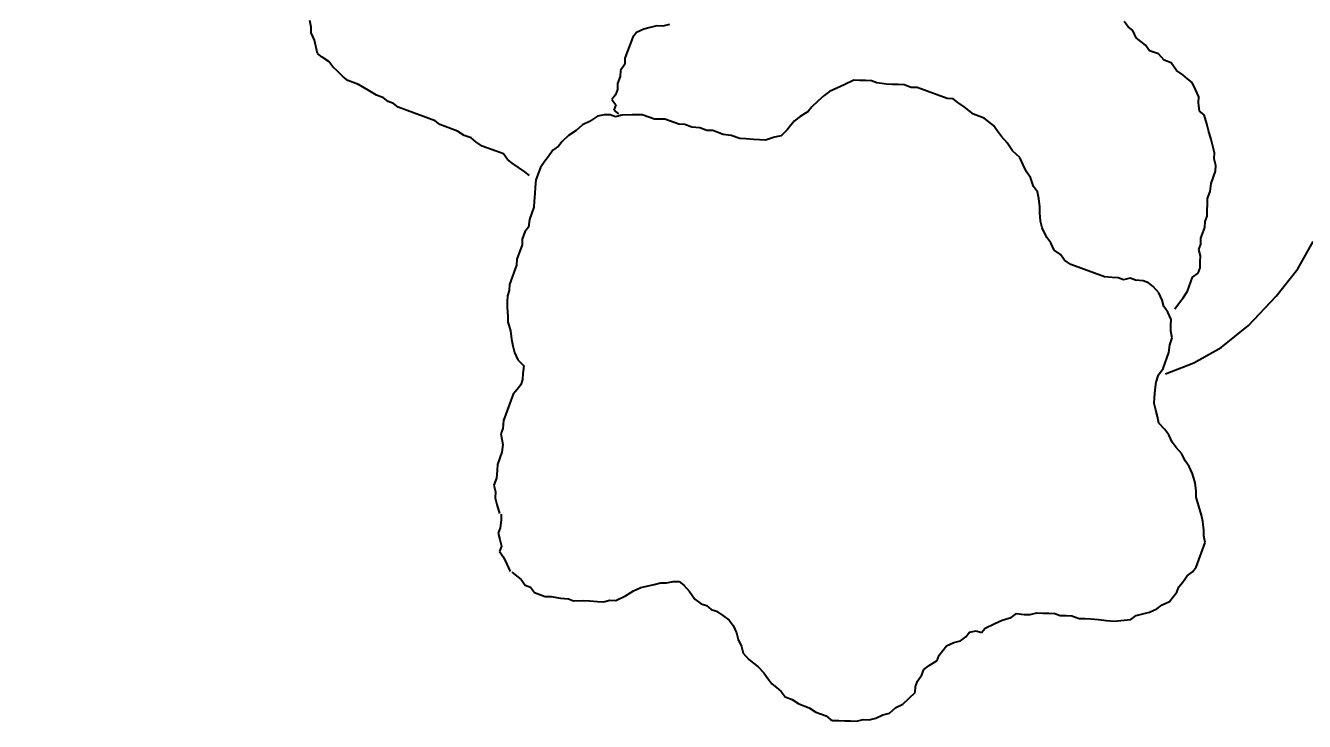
# Model space of a CAD drawing. Header units: millimetres. Extents: x 322668 to 332469, y 13187 to 20117.
# Drawn here: x 328864.64 to 328912.13, y 17567.45 to 17593.29 of the extents above; entities that cross this region are included whole.
import ezdxf

# ---------------------------------------------------------------- set-up
doc = ezdxf.new("R2010")
doc.units = ezdxf.units.MM
doc.header["$LTSCALE"] = 50
doc.header["$MEASUREMENT"] = 0
doc.header["$PDMODE"] = 3
doc.header["$PDSIZE"] = -0.5
doc.layers.get('0').update_dxf_attribs({"linetype": 'CONTINUOUS'})
doc.layers.get('DEFPOINTS').update_dxf_attribs({"linetype": 'CONTINUOUS'})
doc.layers.add('MIM_OLCU-DIS', color=1, linetype='CONTINUOUS')
doc.styles.add('OLCU', font='TSIMPLEX.SHX', dxfattribs={"width": 0.7})
doc.dimstyles.new('200-OLCU-DIŞ', dxfattribs={"dimtxt": 30, "dimasz": 10, "dimexe": 0, "dimexo": 0, "dimgap": 10, "dimtad": 1, "dimdec": 1, "dimdsep": 46, "dimtxsty": 'OLCU', "dimblk1": 'DOT', "dimblk2": 'DOT', "dimsah": 1, "dimcen": 0, "dimclrd": 7, "dimclre": 7, "dimclrt": 4, "dimadec": 0, "dimazin": 0, "dimtfac": 1, "dimtdec": 1, "dimtix": 1, "dimtmove": 2, "dimatfit": 3, "dimldrblk": 'DOT', "dimfxl": 0, "dimtolj": 1, "dimarcsym": 0})

# ---------------------------------------------------------------- blocks, each defined once
blk = doc.blocks.new('_DOT')
at = {"color": 0, "linetype": 'ByBlock'}
blk.add_line((-0.5, 0), (-1, 0), dxfattribs=at)
at = {"color": 0, "linetype": 'ByBlock', "const_width": 0.5}
blk.add_lwpolyline([(-0.25, 0, 1), (0.25, 0, 1)], format="xyb", close=True, dxfattribs=at)
blk = doc.blocks.new('*D159')
at = {"layer": 'DEFPOINTS', "color": 0}
for p in [(329577.746, 18407.964, -57.501), (327588.544, 14892.995), (330092.587, 14892.995)]:
    blk.add_point(p, dxfattribs=at)
at = {"layer": 'MIM_OLCU-DIS', "color": 7, "lineweight": -2}
for p, q in [((330052.834, 18407.964), (330092.587, 18407.964)), ((330092.587, 18397.964), (330092.587, 14902.995)), ((330052.587, 14892.995), (330092.587, 14892.995))]:
    blk.add_line(p, q, dxfattribs=at)
at = {"layer": 'MIM_OLCU-DIS', "color": 7, "lineweight": -2, "xscale": 10, "yscale": 10, "zscale": 10}
for p, rotation in [((330092.587, 18407.964), 90), ((330092.587, 14892.995), 270)]:
    blk.add_blockref('_DOT', p, dxfattribs=dict(at, rotation=rotation))
at = {"layer": 'MIM_OLCU-DIS', "color": 4, "insert": (330067.587, 16650.479), "char_height": 30, "attachment_point": 5, "rotation": 90, "style": 'OLCU'}
blk.add_mtext('\\A1;3515', dxfattribs=at)
blk = doc.blocks.new('İNSAN-1')
for p, q in [((2.11, 43.233), (1.865, 43.174)), ((2.331, 43.226), (2.11, 43.233)), ((2.576, 43.284), (2.331, 43.226)), ((2.797, 43.278), (2.576, 43.284)), ((3.018, 43.271), (2.797, 43.278)), ((3.239, 43.264), (3.018, 43.271)), ((3.461, 43.257), (3.239, 43.264)), ((3.526, 43.233), (3.461, 43.257)), ((3.699, 43.095), (3.526, 43.233)), ((1.122, 42.777), (0.853, 42.652)), ((1.35, 42.991), (1.122, 42.777)), ((1.595, 43.05), (1.35, 42.991)), ((1.865, 43.174), (1.595, 43.05)), ((4.093, 42.95), (3.699, 43.095)), ((4.331, 42.787), (4.093, 42.95)), ((4.725, 42.642), (4.331, 42.787)), ((0.625, 42.438), (0.397, 42.224)), ((0.853, 42.652), (0.625, 42.438)), ((4.963, 42.48), (4.725, 42.642)), ((5.226, 42.384), (4.963, 42.48)), ((5.375, 42.18), (5.226, 42.384)), ((0.318, 41.806), (0.156, 41.568)), ((0.39, 42.003), (0.318, 41.806)), ((0.397, 42.224), (0.39, 42.003)), ((5.547, 42.042), (5.375, 42.18)), ((5.72, 41.904), (5.547, 42.042)), ((5.869, 41.7), (5.72, 41.904)), ((0.083, 41.371), (-0.12, 41.223)), ((0.156, 41.568), (0.083, 41.371)), ((6.017, 41.496), (5.869, 41.7)), ((6.232, 41.268), (6.017, 41.496)), ((-0.414, 41.033), (-0.486, 40.836)), ((-0.12, 41.223), (-0.414, 41.033)), ((6.404, 41.13), (6.232, 41.268)), ((6.577, 40.992), (6.404, 41.13)), ((6.791, 40.764), (6.577, 40.992)), ((-1.032, 40.367), (-1.277, 40.308)), ((-0.763, 40.491), (-1.032, 40.367)), ((-0.625, 40.664), (-0.763, 40.491)), ((-0.486, 40.836), (-0.625, 40.664)), ((6.85, 40.519), (6.791, 40.764)), ((6.975, 40.25), (6.85, 40.519)), ((-2.061, 40), (-2.199, 39.828)), ((-1.864, 39.928), (-2.061, 40)), ((-1.619, 39.987), (-1.864, 39.928)), ((-1.481, 40.159), (-1.619, 39.987)), ((-1.277, 40.308), (-1.481, 40.159)), ((7.033, 40.005), (6.975, 40.25)), ((7.158, 39.735), (7.033, 40.005)), ((-7.608, 39.51), (-7.812, 39.361)), ((-6.986, 39.579), (-7.608, 39.51)), ((-6.7, 39.548), (-6.986, 39.579)), ((-6.413, 39.517), (-6.7, 39.548)), ((-6.126, 39.486), (-6.413, 39.517)), ((-5.905, 39.479), (-6.126, 39.486)), ((-5.684, 39.472), (-5.905, 39.479)), ((-5.422, 39.375), (-5.684, 39.472)), ((-3.163, 39.438), (-3.366, 39.289)), ((-2.828, 39.538), (-3.163, 39.438)), ((-2.558, 39.662), (-2.828, 39.538)), ((-2.199, 39.828), (-2.558, 39.662)), ((7.307, 39.532), (7.158, 39.735)), ((7.545, 39.369), (7.307, 39.532)), ((-8.775, 38.971), (-9.045, 38.847)), ((-8.572, 39.119), (-8.775, 38.971)), ((-8.302, 39.244), (-8.572, 39.119)), ((-8.057, 39.302), (-8.302, 39.244)), ((-7.812, 39.361), (-8.057, 39.302)), ((-5.201, 39.368), (-5.422, 39.375)), ((-4.98, 39.361), (-5.201, 39.368)), ((-4.783, 39.289), (-4.98, 39.361)), ((-4.562, 39.282), (-4.783, 39.289)), ((-4.341, 39.275), (-4.562, 39.282)), ((-4.119, 39.268), (-4.341, 39.275)), ((-3.874, 39.327), (-4.119, 39.268)), ((-3.653, 39.32), (-3.874, 39.327)), ((-3.366, 39.289), (-3.653, 39.32)), ((7.783, 39.207), (7.545, 39.369)), ((7.98, 39.135), (7.783, 39.207)), ((8.153, 38.997), (7.98, 39.135)), ((8.35, 38.924), (8.153, 38.997)), ((-9.321, 38.501), (-9.393, 38.304)), ((-9.183, 38.674), (-9.321, 38.501)), ((-9.045, 38.847), (-9.183, 38.674)), ((8.588, 38.762), (8.35, 38.924)), ((8.778, 38.468), (8.588, 38.762)), ((8.993, 38.241), (8.778, 38.468)), ((11.151, 38.638), (10.858, 38.448)), ((11.51, 38.804), (11.151, 38.638)), ((11.732, 38.797), (11.51, 38.804)), ((11.977, 38.855), (11.732, 38.797)), ((12.198, 38.849), (11.977, 38.855)), ((12.484, 38.818), (12.198, 38.849)), ((12.706, 38.811), (12.484, 38.818)), ((13.082, 38.821), (12.706, 38.811)), ((13.279, 38.749), (13.082, 38.821)), ((13.566, 38.717), (13.279, 38.749)), ((13.918, 38.662), (13.566, 38.717)), ((14.139, 38.655), (13.918, 38.662)), ((14.533, 38.51), (14.139, 38.655)), ((14.682, 38.307), (14.533, 38.51)), ((-9.532, 38.132), (-9.694, 37.894)), ((-9.393, 38.304), (-9.532, 38.132)), ((9.165, 38.102), (8.993, 38.241)), ((9.386, 38.096), (9.165, 38.102)), ((9.632, 38.154), (9.386, 38.096)), ((9.853, 38.147), (9.632, 38.154)), ((10.098, 38.206), (9.853, 38.147)), ((10.588, 38.324), (10.098, 38.206)), ((10.858, 38.448), (10.588, 38.324)), ((14.878, 38.234), (14.682, 38.307)), ((15.027, 38.031), (14.878, 38.234)), ((15.2, 37.892), (15.027, 38.031)), ((-10.036, 37.572), (-10.374, 36.654)), ((-9.897, 37.745), (-10.036, 37.572)), ((-9.694, 37.894), (-9.897, 37.745)), ((15.373, 37.754), (15.2, 37.892)), ((15.563, 37.461), (15.438, 37.73)), ((15.687, 37.192), (15.563, 37.461)), ((15.836, 36.988), (15.687, 37.192)), ((-10.374, 36.654), (-10.315, 36.409)), ((15.763, 36.791), (15.836, 36.988)), ((15.822, 36.546), (15.763, 36.791)), ((-10.315, 36.409), (-10.322, 36.188)), ((-10.322, 36.188), (-10.287, 35.877)), ((15.778, 35.817), (15.808, 36.104)), ((15.808, 36.104), (15.881, 36.301)), ((15.881, 36.301), (15.822, 36.546)), ((-10.287, 35.877), (-10.228, 35.632)), ((-10.228, 35.632), (-10.128, 35.297)), ((15.771, 35.596), (15.778, 35.817)), ((-10.128, 35.297), (-10.028, 34.962)), ((15.937, 35.237), (15.836, 35.572)), ((15.995, 34.992), (15.937, 35.237)), ((-10.028, 34.962), (-10.034, 34.741)), ((-10.034, 34.741), (-10, 34.43)), ((15.989, 34.771), (15.995, 34.992)), ((16.047, 34.526), (15.989, 34.771)), ((-10, 34.43), (-9.899, 34.096)), ((15.92, 33.977), (15.951, 34.264)), ((15.951, 34.264), (16.047, 34.526)), ((-9.899, 34.096), (-9.775, 33.826)), ((-9.775, 33.826), (-9.626, 33.623)), ((15.744, 33.297), (15.913, 33.756)), ((15.913, 33.756), (15.92, 33.977)), ((-9.626, 33.623), (-9.502, 33.353)), ((-9.502, 33.353), (-9.288, 33.125)), ((15.713, 33.01), (15.744, 33.297)), ((-9.288, 33.125), (-9.139, 32.922)), ((-9.139, 32.922), (-9.015, 32.652)), ((15.789, 32.61), (15.713, 33.01)), ((-9.015, 32.652), (-8.866, 32.449)), ((-8.866, 32.449), (-8.652, 32.221)), ((15.686, 32.126), (15.717, 32.413)), ((15.717, 32.413), (15.789, 32.61)), ((-8.652, 32.221), (-8.593, 31.976)), ((-8.593, 31.976), (-8.534, 31.731)), ((15.324, 31.142), (15.686, 32.126)), ((-8.534, 31.731), (-8.475, 31.485)), ((-8.475, 31.485), (-8.482, 31.264)), ((-8.513, 30.978), (-8.544, 30.691)), ((-8.482, 31.264), (-8.513, 30.978)), ((15.047, 30.797), (15.185, 30.97)), ((15.185, 30.97), (15.324, 31.142)), ((-8.641, 30.429), (-8.803, 30.191)), ((-8.544, 30.691), (-8.641, 30.429)), ((14.968, 30.379), (14.975, 30.6)), ((14.975, 30.6), (15.047, 30.797)), ((-9.95, 29.979), (-10.967, 29.41)), ((-8.893, 30.385), (-9.95, 29.979)), ((-8.803, 30.191), (-9.02, 29.6)), ((14.937, 30.093), (14.968, 30.379)), ((15.151, 29.865), (14.937, 30.093)), ((-9.02, 29.6), (-9.051, 29.314)), ((15.276, 29.596), (15.151, 29.865)), ((15.335, 29.35), (15.276, 29.596)), ((-10.967, 29.41), (-11.983, 28.597)), ((-9.051, 29.314), (-9.148, 29.051)), ((-9.148, 29.051), (-9.089, 28.806)), ((15.394, 29.105), (15.335, 29.35)), ((15.428, 28.795), (15.394, 29.105)), ((-11.983, 28.597), (-12.999, 27.5)), ((-9.096, 28.585), (-9.102, 28.364)), ((-9.089, 28.806), (-9.096, 28.585)), ((15.529, 28.46), (15.428, 28.795)), ((-9.102, 28.364), (-8.978, 28.095)), ((-8.978, 28.095), (-8.829, 27.891)), ((15.522, 28.239), (15.529, 28.46)), ((15.556, 27.928), (15.522, 28.239)), ((-9.548, 27.56), (-9.71, 27.321)), ((-9.41, 27.732), (-9.548, 27.56)), ((-9.247, 27.971), (-9.41, 27.732)), ((-8.829, 27.891), (-8.771, 27.646)), ((-8.771, 27.646), (-8.646, 27.377)), ((15.543, 27.486), (15.55, 27.707)), ((15.55, 27.707), (15.556, 27.928)), ((-12.999, 27.5), (-13.812, 26.484)), ((-9.71, 27.321), (-9.903, 26.797)), ((-8.646, 27.377), (-8.432, 27.149)), ((-8.432, 27.149), (-8.259, 27.011)), ((15.198, 26.347), (15.463, 27.068)), ((15.463, 27.068), (15.47, 27.289)), ((15.47, 27.289), (15.543, 27.486)), ((-10.107, 26.648), (-10.179, 26.451)), ((-9.903, 26.797), (-10.107, 26.648)), ((-8.259, 27.011), (-8.062, 26.938)), ((-8.062, 26.938), (-7.776, 26.907)), ((-7.776, 26.907), (-7.579, 26.835)), ((-7.579, 26.835), (-7.333, 26.893)), ((-7.333, 26.893), (-7.136, 26.821)), ((-7.136, 26.821), (-6.915, 26.814)), ((-6.915, 26.814), (-6.629, 26.783)), ((-6.629, 26.783), (-5.382, 26.324)), ((-13.812, 26.484), (-14.381, 25.469)), ((-10.186, 26.23), (-10.193, 26.009)), ((-10.179, 26.451), (-10.186, 26.23)), ((-5.382, 26.324), (-5.143, 26.162)), ((-5.143, 26.162), (-4.995, 25.958)), ((14.998, 25.601), (15.191, 26.126)), ((15.191, 26.126), (15.198, 26.347)), ((-10.134, 25.764), (-10.207, 25.567)), ((-10.193, 26.009), (-10.134, 25.764)), ((-4.995, 25.958), (-4.756, 25.796)), ((-4.756, 25.796), (-4.632, 25.526)), ((-10.213, 25.346), (-10.358, 24.953)), ((-10.207, 25.567), (-10.213, 25.346)), ((-4.632, 25.526), (-4.483, 25.323)), ((-4.483, 25.323), (-4.317, 24.964)), ((14.894, 25.117), (14.991, 25.38)), ((14.991, 25.38), (14.998, 25.601)), ((-10.365, 24.732), (-10.438, 24.535)), ((-10.358, 24.953), (-10.365, 24.732)), ((-4.317, 24.964), (-4.258, 24.719)), ((-4.258, 24.719), (-4.224, 24.408)), ((14.725, 24.658), (14.756, 24.945)), ((14.756, 24.945), (14.894, 25.117)), ((-10.444, 24.314), (-10.451, 24.093)), ((-10.438, 24.535), (-10.444, 24.314)), ((-4.224, 24.408), (-4.23, 24.187)), ((14.556, 24.199), (14.725, 24.658)), ((-10.458, 23.872), (-10.555, 23.61)), ((-10.451, 24.093), (-10.458, 23.872)), ((-4.23, 24.187), (-4.196, 23.876)), ((-4.196, 23.876), (-4.137, 23.631)), ((14.518, 23.691), (14.549, 23.978)), ((14.549, 23.978), (14.556, 24.199)), ((-10.586, 23.323), (-10.755, 22.864)), ((-10.555, 23.61), (-10.586, 23.323)), ((-4.137, 23.631), (-3.988, 23.427)), ((-3.988, 23.427), (-3.888, 23.092)), ((14.481, 23.184), (14.512, 23.47)), ((14.512, 23.47), (14.518, 23.691)), ((-10.755, 22.864), (-10.761, 22.643)), ((-3.888, 23.092), (-3.739, 22.889)), ((-3.739, 22.889), (-3.615, 22.619)), ((14.312, 22.725), (14.481, 23.184)), ((14.719, 23.022), (14.892, 22.883)), ((14.892, 22.883), (15.13, 22.721)), ((-10.761, 22.643), (-10.703, 22.398)), ((-10.703, 22.398), (-10.709, 22.177)), ((-3.615, 22.619), (-3.491, 22.35)), ((-3.491, 22.35), (-3.211, 22.098)), ((14.011, 22.314), (14.149, 22.486)), ((14.149, 22.486), (14.312, 22.725)), ((15.13, 22.721), (15.369, 22.559)), ((15.369, 22.559), (15.541, 22.421)), ((15.541, 22.421), (15.69, 22.217)), ((-10.709, 22.177), (-10.651, 21.932)), ((-10.651, 21.932), (-10.592, 21.686)), ((-3.211, 22.098), (-3.021, 21.805)), ((13.507, 21.754), (13.645, 21.927)), ((13.645, 21.927), (13.849, 22.075)), ((13.849, 22.075), (14.011, 22.314)), ((15.69, 22.217), (15.953, 22.12)), ((15.953, 22.12), (16.478, 21.927)), ((16.478, 21.927), (16.716, 21.765)), ((-10.592, 21.686), (-10.491, 21.352)), ((-3.021, 21.805), (-2.806, 21.577)), ((-2.806, 21.577), (-2.658, 21.373)), ((-2.658, 21.373), (-2.509, 21.169)), ((5.152, 21.329), (5.38, 21.543)), ((5.38, 21.543), (5.625, 21.602)), ((5.625, 21.602), (5.96, 21.702)), ((5.96, 21.702), (6.181, 21.695)), ((6.181, 21.695), (6.402, 21.688)), ((6.402, 21.688), (6.689, 21.657)), ((6.689, 21.657), (6.91, 21.65)), ((6.91, 21.65), (7.238, 21.529)), ((7.238, 21.529), (7.525, 21.498)), ((7.525, 21.498), (7.919, 21.353)), ((12.986, 21.35), (13.279, 21.54)), ((13.279, 21.54), (13.507, 21.754)), ((16.716, 21.765), (16.889, 21.627)), ((16.889, 21.627), (17.151, 21.53)), ((17.151, 21.53), (17.39, 21.368)), ((-10.491, 21.352), (-10.433, 21.106)), ((-10.433, 21.106), (-10.332, 20.771)), ((-2.509, 21.169), (-2.164, 20.893)), ((4.672, 20.835), (4.876, 20.984)), ((4.876, 20.984), (5.014, 21.156)), ((5.014, 21.156), (5.152, 21.329)), ((7.919, 21.353), (8.14, 21.346)), ((8.14, 21.346), (8.402, 21.25)), ((8.402, 21.25), (8.689, 21.219)), ((8.689, 21.219), (8.952, 21.122)), ((8.952, 21.122), (9.173, 21.115)), ((9.173, 21.115), (9.698, 20.922)), ((9.698, 20.922), (10.074, 20.932)), ((10.074, 20.932), (10.534, 20.763)), ((12.195, 20.822), (12.489, 21.012)), ((12.489, 21.012), (12.758, 21.136)), ((12.758, 21.136), (12.986, 21.35)), ((17.39, 21.368), (18.046, 21.126)), ((18.046, 21.126), (18.219, 20.988)), ((18.219, 20.988), (19.597, 20.481)), ((-10.332, 20.771), (-10.16, 20.633)), ((-10.16, 20.633), (-10.125, 20.323)), ((-2.164, 20.893), (-1.77, 20.748)), ((-1.77, 20.748), (-1.597, 20.61)), ((-1.597, 20.61), (-1.424, 20.472)), ((-1.424, 20.472), (-1.186, 20.31)), ((4.013, 20.258), (4.241, 20.472)), ((4.241, 20.472), (4.379, 20.645)), ((4.379, 20.645), (4.672, 20.835)), ((10.534, 20.763), (10.91, 20.773)), ((10.91, 20.773), (11.287, 20.784)), ((11.287, 20.784), (11.532, 20.843)), ((11.591, 20.597), (11.418, 20.736)), ((11.518, 20.401), (11.591, 20.597)), ((11.532, 20.843), (11.729, 20.77)), ((11.729, 20.77), (11.95, 20.763)), ((11.95, 20.763), (12.195, 20.822)), ((19.597, 20.481), (19.77, 20.343)), ((-10.125, 20.323), (-10.132, 20.102)), ((-10.132, 20.102), (-10.007, 19.832)), ((-1.186, 20.31), (-1.013, 20.172)), ((-1.013, 20.172), (-0.792, 20.165)), ((-0.792, 20.165), (0.324, 19.754)), ((3.581, 19.896), (3.785, 20.044)), ((3.785, 20.044), (4.013, 20.258)), ((11.456, 19.827), (11.529, 20.024)), ((11.667, 20.197), (11.518, 20.401)), ((11.529, 20.024), (11.667, 20.197)), ((19.77, 20.343), (19.967, 20.27)), ((19.967, 20.27), (20.14, 20.132)), ((20.14, 20.132), (20.402, 20.035)), ((20.402, 20.035), (20.706, 19.849)), ((-10.007, 19.832), (-9.883, 19.563)), ((-9.883, 19.563), (-9.71, 19.425)), ((0.324, 19.754), (0.545, 19.747)), ((0.545, 19.747), (0.808, 19.65)), ((0.808, 19.65), (1.029, 19.643)), ((1.029, 19.643), (1.25, 19.637)), ((1.25, 19.637), (1.471, 19.63)), ((1.471, 19.63), (1.823, 19.575)), ((1.823, 19.575), (2.02, 19.502)), ((2.02, 19.502), (2.241, 19.495)), ((2.241, 19.495), (2.462, 19.488)), ((2.462, 19.488), (2.683, 19.481)), ((2.683, 19.481), (3.042, 19.647)), ((3.042, 19.647), (3.312, 19.771)), ((3.312, 19.771), (3.581, 19.896)), ((11.353, 19.344), (11.45, 19.606)), ((11.45, 19.606), (11.456, 19.827)), ((20.706, 19.849), (21.076, 19.638)), ((21.076, 19.638), (21.47, 19.493)), ((21.47, 19.493), (21.643, 19.355)), ((-9.71, 19.425), (-9.537, 19.287)), ((-9.537, 19.287), (-9.299, 19.125)), ((-9.299, 19.125), (-9.109, 18.831)), ((11.184, 18.885), (11.346, 19.123)), ((11.346, 19.123), (11.353, 19.344)), ((21.643, 19.355), (21.857, 19.127)), ((21.857, 19.127), (22.03, 18.989)), ((-9.109, 18.831), (-8.846, 18.735)), ((-8.846, 18.735), (-8.632, 18.507)), ((10.887, 17.877), (11.177, 18.664)), ((11.177, 18.664), (11.184, 18.885)), ((22.03, 18.989), (22.178, 18.786)), ((22.178, 18.786), (22.417, 18.623)), ((22.417, 18.623), (22.589, 18.485)), ((-8.632, 18.507), (-8.304, 18.386)), ((-8.304, 18.386), (-8.155, 18.182)), ((-8.155, 18.182), (-7.982, 18.044)), ((22.589, 18.485), (22.707, 17.995)), ((-7.982, 18.044), (-7.81, 17.906)), ((-7.81, 17.906), (-7.685, 17.637)), ((-7.685, 17.637), (-7.512, 17.499)), ((10.235, 17.521), (10.48, 17.58)), ((10.48, 17.58), (10.749, 17.704)), ((10.749, 17.704), (10.887, 17.877)), ((22.707, 17.995), (22.832, 17.726)), ((22.832, 17.726), (22.825, 17.505)), ((-7.512, 17.499), (-7.364, 17.295)), ((9.523, 17.41), (9.768, 17.469)), ((9.768, 17.469), (9.989, 17.462)), ((9.989, 17.462), (10.235, 17.521)), ((22.825, 17.505), (22.884, 17.26))]:
    blk.add_line(p, q)

msp = doc.modelspace()

# ---------------------------------------------------------------- block references
at = {"color": 7, "rotation": 180}
msp.add_blockref('İNSAN-1', (328898.074, 17610.744, 14.889), dxfattribs=at)

# ---------------------------------------------------------------- dimensions: what is measured, and where the dimension line sits
at = {"layer": 'MIM_OLCU-DIS', "color": 22}
dim = msp.add_linear_dim(base=(330092.587, 14892.995), p1=(329577.746, 18407.964, -57.501), p2=(327588.544, 14892.995), angle=270, dimstyle='200-OLCU-DIŞ', dxfattribs=at)
dim.commit()
dim.dimension.update_dxf_attribs({"geometry": '*D159', "text_midpoint": (330067.587, 16650.479)})

doc.saveas('drawing.dxf')
